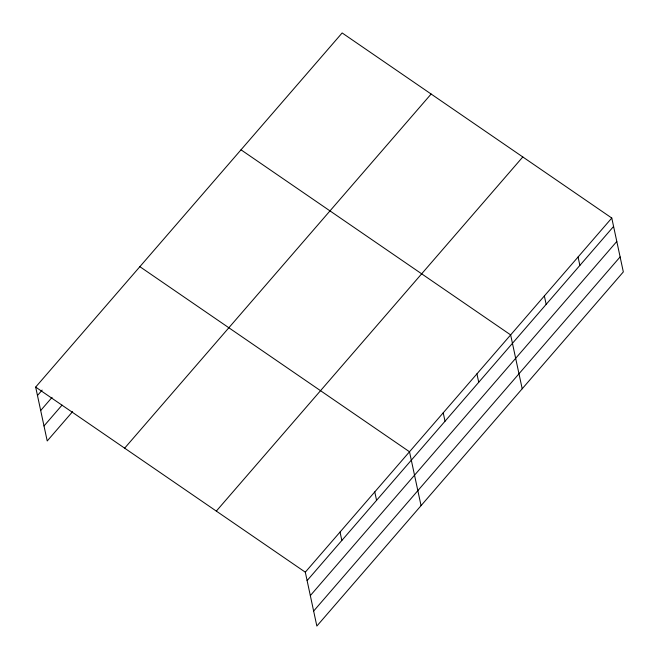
<?xml version="1.0" encoding="UTF-8"?>
<svg xmlns="http://www.w3.org/2000/svg" width="659" height="659" viewBox="0 0 659 659"><rect width="100%" height="100%" fill="white"/><g stroke="black" fill="none" stroke-linecap="round" stroke-linejoin="round"><path stroke-width="0.99" d="M35.668 387.088L342.145 32.95L611.783 218.038L623.332 271.912L316.855 626.05L305.306 572.177L35.668 387.088L47.217 440.962L72.597 411.636M37.472 395.507L42.151 390.103M40.685 410.508L52.045 397.385M44.005 425.961L62.037 405.12M124.65 448.169L431.126 94.031M216.325 511.096L522.801 156.957M305.306 572.177L611.783 218.038M307.11 580.595L613.587 226.449M310.331 595.596L616.799 241.458M313.643 611.05L620.119 256.911M241.005 149.815L510.643 334.904L522.2 388.777M139.873 266.681L409.511 451.769L421.06 505.642M578.067 256.994L579.871 265.412M544.359 295.949L546.163 304.367M476.935 373.859L478.739 382.278M443.219 412.814L445.023 421.233M374.773 491.902L376.577 500.321M340.044 532.044L341.848 540.454"/></g></svg>
